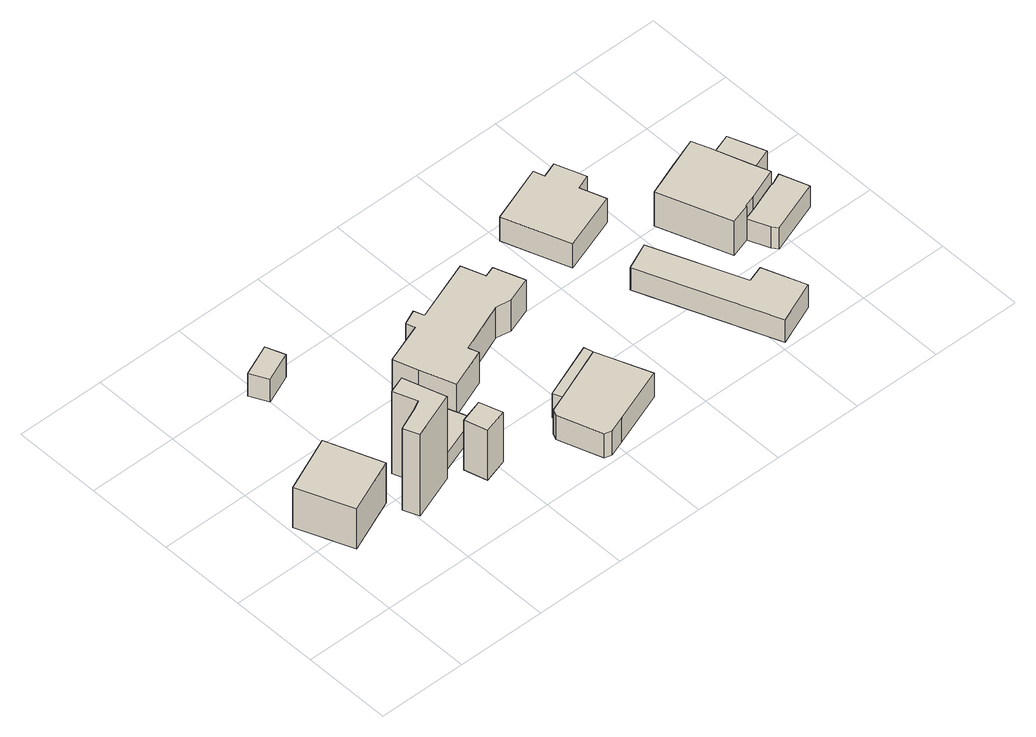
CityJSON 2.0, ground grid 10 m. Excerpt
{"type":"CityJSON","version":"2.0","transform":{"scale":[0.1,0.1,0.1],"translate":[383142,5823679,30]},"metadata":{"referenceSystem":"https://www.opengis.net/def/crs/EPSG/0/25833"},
"CityObjects":{
"building1":{"type":"Building","attributes":{"Gemeindeschluessel":"11000012","BezugspunktDach":"2200","function":"31001_1312","measuredHeight":6.07,"storeysAboveGround":1},"address":[{"country":"Germany","locality":"Berlin","thoroughfareNumber":"47A","thoroughfareName":"Alter Wiesenweg"}],"geometry":[{"type":"Solid","lod":"1","boundaries":[[[[0,1,2,3]],[[4,5,6,7]],[[4,7,3,2]],[[5,4,2,1]],[[6,5,1,0]],[[7,6,0,3]]]]}]},
"building2":{"type":"Building","attributes":{"Gemeindeschluessel":"11000012","BezugspunktDach":"2200","function":"31001_2723","measuredHeight":10.91,"storeysAboveGround":1},"address":[{"country":"Germany","locality":"Berlin","thoroughfareNumber":"47A (1)","thoroughfareName":"Alter Wiesenweg"}],"geometry":[{"type":"Solid","lod":"1","boundaries":[[[[8,9,10,11,12,13,14,15]],[[16,17,18,19,20,21,22,23]],[[16,23,15,14]],[[17,16,14,13]],[[18,17,13,12]],[[19,18,12,11]],[[20,19,11,10]],[[21,20,10,9]],[[22,21,9,8]],[[23,22,8,15]]]]}]},
"building3":{"type":"Building","attributes":{"Gemeindeschluessel":"11000012","BezugspunktDach":"2200","function":"31001_2741","measuredHeight":3,"storeysAboveGround":1},"address":[{"country":"Germany","locality":"Berlin","thoroughfareNumber":"47 (1)","thoroughfareName":"Alter Wiesenweg"}],"geometry":[{"type":"Solid","lod":"1","boundaries":[[[[24,25,26,27]],[[28,29,30,31]],[[28,31,27,26]],[[29,28,26,25]],[[30,29,25,24]],[[31,30,24,27]]]]}]},
"building4":{"type":"Building","attributes":{"Gemeindeschluessel":"11000012","BezugspunktDach":"2200","function":"51009_1610","measuredHeight":2.1,"storeysAboveGround":0},"address":[{"country":"Germany","locality":"Berlin"}],"geometry":[{"type":"Solid","lod":"1","boundaries":[[[[32,33,34,35,36,37,38,39,40]],[[41,42,43,44,45,46,47,48,49]],[[41,49,40,39]],[[42,41,39,38]],[[43,42,38,37]],[[44,43,37,36]],[[45,44,36,35]],[[46,45,35,34]],[[47,46,34,33]],[[48,47,33,32]],[[49,48,32,40]]]]}]},
"building5":{"type":"Building","attributes":{"Gemeindeschluessel":"11000012","BezugspunktDach":"2200","function":"31001_2723","measuredHeight":6.59,"storeysAboveGround":1},"address":[{"country":"Germany","locality":"Berlin","thoroughfareNumber":"41 (1)","thoroughfareName":"Alter Wiesenweg"}],"geometry":[{"type":"Solid","lod":"1","boundaries":[[[[50,51,52,53]],[[54,55,56,57]],[[54,57,53,52]],[[55,54,52,51]],[[56,55,51,50]],[[57,56,50,53]]]]}]},
"building6":{"type":"Building","attributes":{"Gemeindeschluessel":"11000012","BezugspunktDach":"2200","function":"31001_1010","measuredHeight":3.21,"storeysAboveGround":1},"address":[{"country":"Germany","locality":"Berlin","thoroughfareNumber":"41","thoroughfareName":"Alter Wiesenweg"}],"geometry":[{"type":"Solid","lod":"1","boundaries":[[[[58,59,60,61,62,63,64,65]],[[66,67,68,69,70,71,72,73]],[[66,73,65,64]],[[67,66,64,63]],[[68,67,63,62]],[[69,68,62,61]],[[70,69,61,60]],[[71,70,60,59]],[[72,71,59,58]],[[73,72,58,65]]]]}]},
"building7":{"type":"Building","attributes":{"Gemeindeschluessel":"11000012","BezugspunktDach":"2200","function":"31001_1010","measuredHeight":6.46,"storeysAboveGround":1},"address":[{"country":"Germany","locality":"Berlin","thoroughfareNumber":"47","thoroughfareName":"Alter Wiesenweg"}],"geometry":[{"type":"Solid","lod":"1","boundaries":[[[[74,75,76,77,78,79,80,81,82,83,84,85,86,87,88,89]],[[90,91,92,93,94,95,96,97,98,99,100,101,102,103,104,105]],[[90,105,89,88]],[[91,90,88,87]],[[92,91,87,86]],[[93,92,86,85]],[[94,93,85,84]],[[95,94,84,83]],[[96,95,83,82]],[[97,96,82,81]],[[98,97,81,80]],[[99,98,80,79]],[[100,99,79,78]],[[101,100,78,77]],[[102,101,77,76]],[[103,102,76,75]],[[104,103,75,74]],[[105,104,74,89]]]]}]},
"building8":{"type":"Building","attributes":{"Gemeindeschluessel":"11000012","BezugspunktDach":"2200","function":"51009_1610","measuredHeight":3.23,"storeysAboveGround":0},"address":[{"country":"Germany","locality":"Berlin"}],"geometry":[{"type":"Solid","lod":"1","boundaries":[[[[63,62,106,107]],[[108,68,67,109]],[[108,109,107,106]],[[68,108,106,62]],[[67,68,62,63]],[[109,67,63,107]]]]}]},
"building9":{"type":"Building","attributes":{"Gemeindeschluessel":"11000012","BezugspunktDach":"2200","function":"51009_1610","measuredHeight":2.23,"storeysAboveGround":0},"address":[{"country":"Germany","locality":"Berlin"}],"geometry":[{"type":"Solid","lod":"1","boundaries":[[[[110,111,112,113]],[[114,115,116,117]],[[114,117,113,112]],[[115,114,112,111]],[[116,115,111,110]],[[117,116,110,113]]]]}]},
"building10":{"type":"Building","attributes":{"Gemeindeschluessel":"11000012","BezugspunktDach":"2200","function":"31001_1010","measuredHeight":3.22,"storeysAboveGround":1},"address":[{"country":"Germany","locality":"Berlin","thoroughfareNumber":"45A","thoroughfareName":"Alter Wiesenweg"}],"geometry":[{"type":"Solid","lod":"1","boundaries":[[[[118,119,120,121,122,123,124,125]],[[126,127,128,129,130,131,132,133]],[[126,133,125,124]],[[127,126,124,123]],[[128,127,123,122]],[[129,128,122,121]],[[130,129,121,120]],[[131,130,120,119]],[[132,131,119,118]],[[133,132,118,125]]]]}]},
"building11":{"type":"Building","attributes":{"Gemeindeschluessel":"11000012","BezugspunktDach":"2200","function":"31001_1010","measuredHeight":2.96,"storeysAboveGround":1},"address":[{"country":"Germany","locality":"Berlin","thoroughfareNumber":"43 (1)","thoroughfareName":"Alter Wiesenweg"}],"geometry":[{"type":"Solid","lod":"1","boundaries":[[[[134,135,136,137,138,139]],[[140,141,142,143,144,145]],[[140,145,139,138]],[[141,140,138,137]],[[142,141,137,136]],[[143,142,136,135]],[[144,143,135,134]],[[145,144,134,139]]]]}]},
"building12":{"type":"Building","attributes":{"Gemeindeschluessel":"11000012","function":"31001_1010"},"address":[{"country":"Germany","locality":"Berlin","thoroughfareNumber":"43","thoroughfareName":"Alter Wiesenweg"}],"children":["building12-1","building12-2","building12-3"]},
"building12-1":{"type":"BuildingPart","attributes":{"BezugspunktDach":"2200","measuredHeight":5.94,"storeysAboveGround":1},"parents":["building12"],"geometry":[{"type":"MultiSurface","lod":"1","boundaries":[[[146,147,148,149,150,151,152,153,154,155]],[[156,157,158,159,160,161,162,163,164,165]],[[156,165,155,154]],[[157,156,154,153]],[[158,157,153,152]],[[159,158,152,151],[159,166,167,158]],[[160,159,151,150]],[[168,169,160,150,149]],[[170,171,168,161,149,148]],[[163,162,148,147]],[[164,163,147,146]],[[165,164,146,155]],[[166,159,158,167]],[[161,160,169,168]],[[162,161,168,171,170]]]}]},
"building12-2":{"type":"BuildingPart","attributes":{"BezugspunktDach":"2200","measuredHeight":3.05,"storeysAboveGround":1},"parents":["building12"],"geometry":[{"type":"Solid","lod":"1","boundaries":[[[[166,172,173,167]],[[174,175,159,158]],[[174,158,167,173]],[[175,174,173,172]],[[159,175,172,166]],[[158,159,166,167]]]]}]},
"building12-3":{"type":"BuildingPart","attributes":{"BezugspunktDach":"2200","measuredHeight":2.85,"storeysAboveGround":1},"parents":["building12"],"geometry":[{"type":"MultiSurface","lod":"1","boundaries":[[[176,177,178,179,180,181,169,171]],[[160,182,183,184,185,186,163,162]],[[162,161,187]],[[182,160,169,181]],[[183,182,181,180]],[[184,183,180,179]],[[185,184,179,178]],[[186,185,178,177]],[[163,186,177,176]],[[162,163,176,171]],[[160,187,161,168,169]],[[168,161,162,171]]]}]}
},
"vertices":[
[30,78,60],[91,104,60],[67,166,60],[5,139,60],[67,166,7],[91,104,7],[30,78,7],[5,139,7],
[102,69,117],[154,88,117],[152,94,117],[139,135,117],[120,128,117],[130,102,117],[121,97,117],[95,86,117],[121,97,8],[130,102,8],[120,128,8],[139,135,8],[152,94,8],[154,88,8],[102,69,8],[95,86,8],
[100,274,37],[133,288,37],[125,309,37],[90,294,37],[125,309,7],[133,288,7],[100,274,7],[90,294,7],
[139,135,28],[152,94,28],[212,115,28],[202,141,28],[184,134,28],[180,149,28],[186,151,28],[183,160,28],[137,145,28],[183,160,7],[186,151,7],[180,149,7],[184,134,7],[202,141,7],[212,115,7],[152,94,7],[139,135,7],[137,145,7],
[180,61,74],[207,69,74],[199,94,74],[173,86,74],[199,94,8],[207,69,8],[180,61,8],[173,86,8],
[280,9,40],[288,7,40],[306,13,40],[368,36,40],[345,95,40],[284,71,40],[266,64,40],[263,57,40],[266,64,8],[284,71,8],[345,95,8],[368,36,8],[306,13,8],[288,7,8],[280,9,8],[263,57,8],
[203,181,49],[216,143,49],[260,160,49],[256,171,49],[311,193,49],[328,190,49],[356,200,49],[344,233,49],[332,229,49],[332,230,49],[323,255,49],[255,230,49],[251,241,49],[235,234,49],[238,224,49],[194,208,49],[238,224,8],[235,234,8],[251,241,8],[255,230,8],[323,255,8],[332,230,8],[332,229,8],[344,233,8],[356,200,8],[328,190,8],[311,193,8],[256,171,8],[260,160,8],[216,143,8],[203,181,8],[194,208,8],
[342,105,40],[280,81,40],[342,105,8],[280,81,8],
[332,229,32],[344,233,32],[335,259,32],[323,255,32],[335,259,10],[344,233,10],[332,229,10],[323,255,10],
[423,209,44],[487,231,44],[477,259,44],[493,265,44],[481,298,44],[464,292,44],[460,304,44],[397,281,44],[460,304,12],[464,292,12],[481,298,12],[493,265,12],[477,259,12],[487,231,12],[423,209,12],[397,281,12],
[505,5,40],[552,24,40],[534,71,40],[516,65,40],[474,166,40],[445,153,40],[474,166,10],[516,65,10],[534,71,10],[552,24,10],[505,5,10],[445,153,10],
[546,120,56],[568,127,56],[568,128,56],[581,132,56],[616,145,56],[608,166,56],[594,207,56],[587,225,56],[552,212,56],[517,199,56],[552,212,11],[587,225,11],[594,207,11],[608,166,11],[616,145,11],[581,132,11],[568,128,11],[568,127,11],[546,120,11],[517,199,11],[608,166,41],[594,207,41],[581,132,39],[616,145,39],[568,128,25],[568,128,39],
[641,178,41],[626,218,41],[626,218,11],[641,178,11],
[568,127,39],[578,104,39],[583,98,39],[641,119,39],[630,150,39],[616,144,39],[616,144,11],[630,150,11],[641,119,11],[583,98,11],[578,104,11],[613,144,11]
]}
